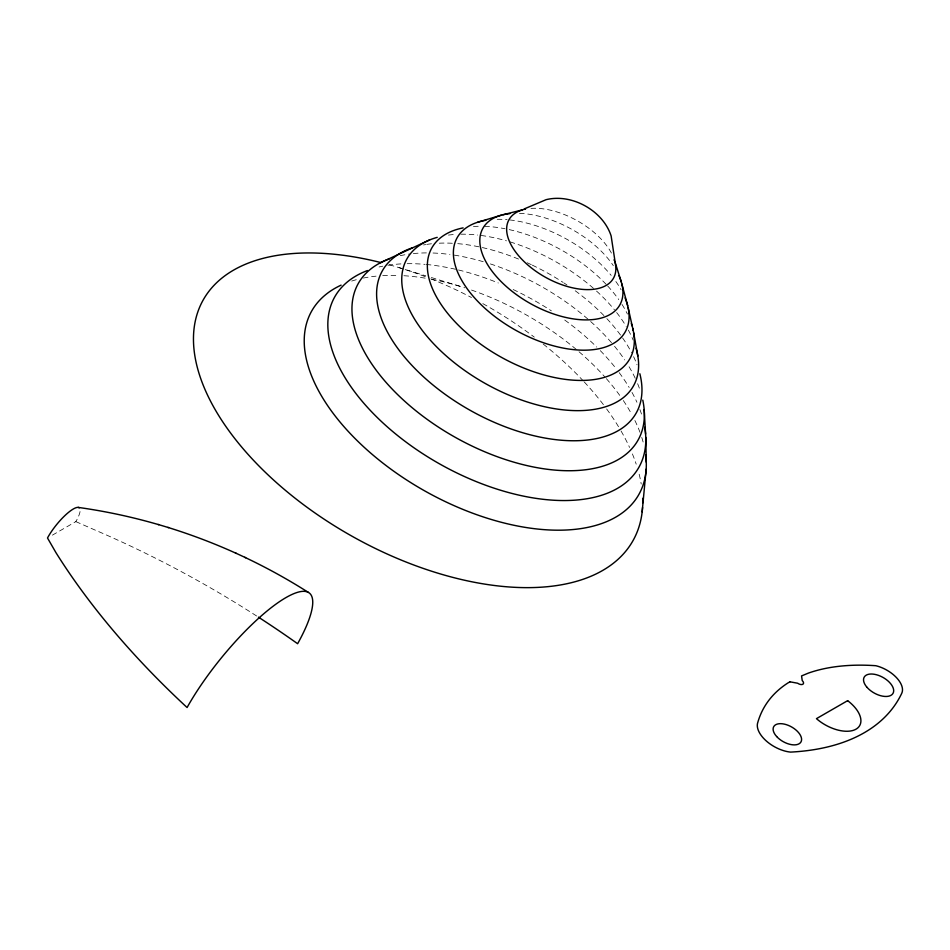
<?xml version="1.0" encoding="UTF-8"?>
<svg xmlns="http://www.w3.org/2000/svg" width="950" height="950" viewBox="0 0 950 950"><rect width="100%" height="100%" fill="white"/><g stroke="black" fill="none" stroke-linecap="round" stroke-linejoin="round"><path stroke-width="0.71" stroke-dasharray="4.75 3.56" d="M52.428 535.135L75.846 521.621A27.289 7.054 -50.9 0 0 80.121 509.414M399.083 267.651L425.731 275.809M431.348 277.531L460.798 286.544M75.846 521.621L95.036 530.041A618.569 344.731 28.8 0 1 257.331 616.443M519.496 213.346A78.458 42.501 29.2 0 1 613.32 265.656M530.979 208.394A59.874 32.431 29.2 0 1 611.562 253.329M389.262 264.789A246.299 133.428 29.2 0 1 426.111 276.996M430.813 278.837A246.299 133.428 29.2 0 1 471.473 297.504M482.826 303.62A246.299 133.428 29.2 0 1 534.28 337.119M543.21 344.054A246.299 133.428 29.2 0 1 583.312 380.938M584.262 381.959A246.299 133.428 29.2 0 1 603.511 404.771M606.634 408.963A246.299 133.428 29.2 0 1 619.222 427.868M621.074 431.027A246.299 133.428 29.2 0 1 629.589 447.474M632.403 453.934A246.299 133.428 29.2 0 1 636.203 464.158M639.16 474.216A246.299 133.428 29.2 0 1 641.226 484.049M351.702 281.058A187.53 101.591 29.2 0 1 358.067 279.252M363.387 278.053A187.53 101.591 29.2 0 1 376.058 276.153M382.731 275.619A187.53 101.591 29.2 0 1 399.071 275.488M403.916 275.726A187.53 101.591 29.2 0 1 426.538 278.374M431.704 279.3A187.53 101.591 29.2 0 1 464.811 287.814M471.521 290.059A187.53 101.591 29.2 0 1 604.639 376.699M606.385 378.67A187.53 101.591 29.2 0 1 620.552 396.53M623.319 400.532A187.53 101.591 29.2 0 1 631.821 414.532M634.897 420.494A187.53 101.591 29.2 0 1 639.967 432.286M641.761 437.451A187.53 101.591 29.2 0 1 643.578 443.816M423.546 244.958A145.481 78.802 29.2 0 1 425.683 244.578M426.764 244.399A145.481 78.802 29.2 0 1 432.321 243.687M439.256 243.188A145.481 78.802 29.2 0 1 452.675 243.283M457.746 243.651A145.481 78.802 29.2 0 1 518.878 259.196M527.167 262.758A145.481 78.802 29.2 0 1 531.288 264.658M532.309 265.145A145.481 78.802 29.2 0 1 563.136 282.423M564.086 283.041A145.481 78.802 29.2 0 1 566.913 284.929M575.213 290.771A145.481 78.802 29.2 0 1 603.998 315.649M606.872 318.654A145.481 78.802 29.2 0 1 631.548 352.581M633.602 356.678A145.481 78.802 29.2 0 1 637.046 364.812M400.223 255.692A160.312 86.842 29.2 0 1 409.652 254.018M413.345 253.579A160.312 86.842 29.2 0 1 427.595 252.902M433.022 253.009A160.312 86.842 29.2 0 1 449.944 254.493M454.302 255.123A160.312 86.842 29.2 0 1 485.782 262.473M490.366 263.922A160.312 86.842 29.2 0 1 588.869 319.948M590.651 321.539A160.312 86.842 29.2 0 1 611.693 342.891M614.531 346.275A160.312 86.842 29.2 0 1 624.708 359.907M629.054 366.747A160.312 86.842 29.2 0 1 636.191 380.344M637.64 383.705A160.312 86.842 29.2 0 1 640.11 390.367M379.086 266.986A174.337 94.442 29.2 0 1 382.803 266.178M387.933 265.264A174.337 94.442 29.2 0 1 402.907 263.803M407.182 263.684A174.337 94.442 29.2 0 1 425.066 264.361M426.218 264.468A174.337 94.442 29.2 0 1 457.282 269.681M458.506 269.978A174.337 94.442 29.2 0 1 498.311 282.993M513.178 289.536A174.337 94.442 29.2 0 1 551.344 310.816M564.739 320.043A174.337 94.442 29.2 0 1 596.754 347.071M600.305 350.645A174.337 94.442 29.2 0 1 616.336 368.897M619.163 372.602A174.337 94.442 29.2 0 1 629.161 387.469M632.011 392.421A174.337 94.442 29.2 0 1 636.928 402.254M639.92 409.545A174.337 94.442 29.2 0 1 642.307 416.729M473.48 226.504A113.478 61.477 29.2 0 1 479.002 226.266M484.726 226.326A113.478 61.477 29.2 0 1 504.996 228.736M509.224 229.615A113.478 61.477 29.2 0 1 606.955 285.214M607.679 285.998A113.478 61.477 29.2 0 1 618.747 299.571M622.001 304.416A113.478 61.477 29.2 0 1 627.428 314.07M497.23 219.296A96.342 52.191 29.2 0 1 507.11 219.664M509.675 219.925A96.342 52.191 29.2 0 1 611.171 275.393M615.873 281.533A96.342 52.191 29.2 0 1 621.098 289.75M448.483 235.089A129.865 70.347 29.2 0 1 454.539 234.472M460.857 234.199A129.865 70.347 29.2 0 1 477.624 235.042M481.116 235.469A129.865 70.347 29.2 0 1 506.457 240.837M510.15 241.929A129.865 70.347 29.2 0 1 593.667 288.503M596.541 291.08A129.865 70.347 29.2 0 1 614.46 309.819M616.657 312.574A129.865 70.347 29.2 0 1 626.216 326.408M628.342 330.101A129.865 70.347 29.2 0 1 633.175 340.147"/><path stroke-width="1.43" d="M642.153 511.919L646.166 469.146M380.701 262.627L429.637 239.934M523.984 209.024L546.072 199.69C571.829 193.23 603.048 210.686 611.135 235.968L614.745 259.647M477.767 222.217L501.256 215.199M502.894 214.783L522.821 209.772M78.209 507.407C159.873 518.795 238.889 548.138 308.406 592.432M158.127 524.483L158.804 524.685M167.889 527.404L168.601 527.63M235.481 553.007L236.348 553.399M244.756 557.306L245.646 557.721M621.359 282.174L614.258 259.599A59.874 32.431 29.2 0 1 546.333 277.756A59.874 32.431 29.2 0 1 522.999 209.724M621.799 283.765L627.701 305.829M628.152 307.764L633.211 330.469M633.638 332.726L637.83 356.024M644.159 409.557L645.596 434.019M645.774 437.344L646.273 462.187M79.301 507.822A27.289 7.054 -50.9 0 0 64.944 515.553A27.289 7.054 -50.9 0 0 47.5 537.985L55.931 552.615A618.569 325.304 29.6 0 0 187.079 707.524A106.329 27.467 -50.9 0 1 285.95 597.597A106.329 27.467 -50.9 0 1 297.623 643.72A618.569 344.731 28.8 0 0 258.436 617.156M618.937 275.666A78.458 42.501 29.2 0 1 581.234 319.746A78.458 42.501 29.2 0 1 489.44 267.532A78.458 42.501 29.2 0 1 509.865 213.619M524.246 209.404A59.874 32.431 29.2 0 1 525.528 209.131M642.556 507.466A246.299 133.428 29.2 0 1 424.436 568.824A246.299 133.428 29.2 0 1 194.524 353.637A246.299 133.428 29.2 0 1 380.891 262.568M642.687 498.334A246.299 133.428 29.2 0 1 642.734 502.942M645.703 454.991A187.53 101.591 29.2 0 1 425.992 491.613A187.53 101.591 29.2 0 1 341.121 285.142M625.053 297.896A96.342 52.191 29.2 0 1 577.897 349.992A96.342 52.191 29.2 0 1 466.604 287.945A96.342 52.191 29.2 0 1 485.878 220.281M632.676 328.189A113.478 61.477 29.2 0 1 496.387 354.445A113.478 61.477 29.2 0 1 463.137 227.881M631.322 323.558A113.478 61.477 29.2 0 1 632.047 325.886M636.013 348.199A129.865 70.347 29.2 0 1 486.056 383.931A129.865 70.347 29.2 0 1 437.226 237.357M639.849 373.754A145.481 78.802 29.2 0 1 471.723 411.196A145.481 78.802 29.2 0 1 412.478 247.808M642.782 400.128A160.312 86.842 29.2 0 1 456.036 437.76A160.312 86.842 29.2 0 1 389.405 258.839M644.741 427.239A174.337 94.442 29.2 0 1 439.423 463.802A174.337 94.442 29.2 0 1 367.448 270.536M847.637 700.661L816.454 718.651A30.044 16.281 29.2 0 0 856.033 729.161A30.044 16.281 29.2 0 0 847.637 700.661M789.972 681.815L787.989 682.919A224.39 121.552 29.2 0 0 757.791 722.451A26.552 14.381 29.2 0 0 765.997 740.703A26.552 14.381 29.2 0 0 790.554 752.103A282.316 152.938 29.2 0 0 901.764 693.251A24.724 13.395 29.2 0 0 875.829 665.712A224.39 121.552 29.2 0 0 808.45 673.075L801.562 675.925L802.227 680.592A4.441 2.399 29.2 0 1 802.833 684.261A4.441 2.399 29.2 0 1 797.656 683.228L789.972 681.815M776.661 736.547A15.627 8.467 29.2 0 0 800.862 742.116A15.627 8.467 29.2 0 0 784.534 724.161A15.627 8.467 29.2 0 0 776.661 736.547M866.602 686.838A16.53 8.954 29.2 0 0 892.513 694.07A16.53 8.954 29.2 0 0 876.696 674.809A16.53 8.954 29.2 0 0 866.602 686.838"/></g></svg>
